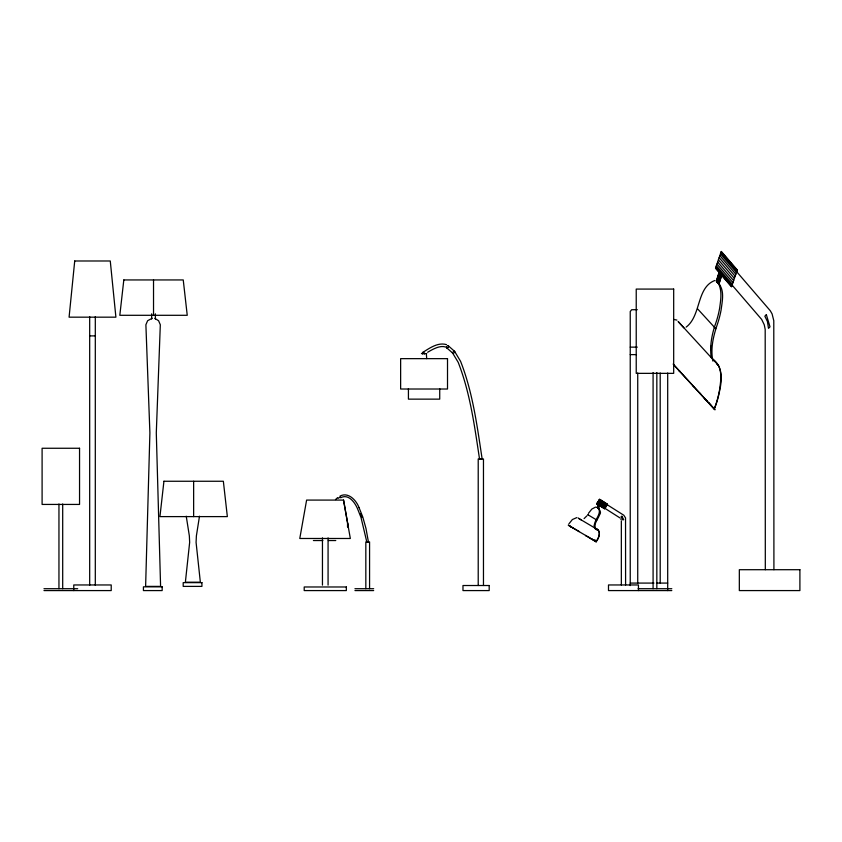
<?xml version="1.0" encoding="UTF-8"?>
<svg xmlns="http://www.w3.org/2000/svg" width="842" height="842" viewBox="0 0 842 842"><rect width="100%" height="100%" fill="white"/><g stroke="black" fill="none" stroke-linecap="round" stroke-linejoin="round"><path stroke-width="1.26" d="M347.536 526.924L347.536 523.082M710.785 350.304L711.016 346.167M594.378 525.892L594.494 524.777M199.491 516.199L196.386 535.88L196.081 542.374L200.354 582.201L185.377 582.201L189.65 542.374L189.345 535.88L186.24 516.199M595.704 529.239C589.905 522.472 604.767 513.104 597.136 507.316M721.983 274.503L718.931 284.122L718.573 283.722C722.341 291.353 720.678 300.341 719.594 308.425A98.914 97.735 -71.6 0 1 715.942 322.675C711.953 333.632 709.638 345.588 711.174 357.25M717.216 282.238C725.246 289.059 722.226 300.983 721.089 310.067A95.472 85.484 -71.9 0 1 717.384 324.275C713.374 335.937 710.259 348.83 712.932 361.123M448.407 346.851L448.439 346.009A1.326 0.905 -52.8 0 0 447.618 345.62M718.931 284.122L716.226 281.165L719.657 270.356M719.678 271.987L716.574 281.554L719.457 271.745M716.868 281.87L720.352 271.103M717.205 282.228L720.299 272.661M717.384 282.428L720.478 272.861M720.647 273.05L717.552 282.617L718.889 284.07L721.457 275.545M719.405 279.786L720.563 276.197M718.531 283.68L720.847 276.502M368.417 541.89L365.975 528.45L362.776 516.988L359.018 507.589M708.343 402.592L714.363 409.086L715.984 404.644A95.472 85.484 -71.9 0 0 719.689 390.446C722.236 379.184 722.741 365.575 711.953 358.45M599.462 504.337C594.705 507.958 603.293 510.231 599.472 515.051C597.894 519.503 592.863 524.492 595.883 529.334L595.441 529.071M594.431 540.711L594.873 540.027M594.957 528.081C601.746 529.681 599.472 537.775 596.147 541.711L594.673 540.838L595.052 540.132M597.073 507.273L598.988 504.053M597.241 507.379L599.157 504.158M597.388 507.463L599.304 504.242M597.641 507.61L599.557 504.39M597.725 507.663L598.388 508.052L597.725 507.663L599.641 504.442M598.23 507.958L599.483 505.8M598.315 508.021L599.662 505.905M568.908 523.871L572.371 519.535L576.907 517.567M588.4 513.388L591.852 509.052L595.589 507.094M596.715 503.79L599.578 499.264L607.492 504.274L604.63 508.8L596.715 503.79L604.672 508.726M448.312 345.809L454.606 351.367L460.574 361.323C472.794 392.467 477.119 425.915 482.119 458.785L481.782 458.974M594.494 540.732L596.083 541.669C598.188 538.459 600.925 533.491 598.157 529.944M586.906 515.82L584.095 518.598M335.484 499.58L337.642 497.622M686.156 327.117C701.302 315.718 696.271 287.448 714.869 280.481M422.642 352.493C429.546 348.199 437.935 342.02 446.534 344.641M338.189 498.338L340.305 496.948M427.631 352.261C433.093 349.041 440.029 345.178 445.429 346.978M339.979 496.117C348.346 491.591 356.387 500.401 359.071 507.684M340.621 497.78C348.178 493.601 354.535 501.832 357.387 508.379L361.018 517.525L366.838 542.101L368.175 541.89M481.508 459.048L479.603 459.206M152.213 318.223L147.613 320.728L145.887 324.77L149.897 432.883L145.613 586.39L160.59 586.39L156.296 432.883L160.317 324.77L158.591 320.728L154.865 318.392M581.096 519.851L578.243 518.146L597.883 529.797L596.441 529.692M596.725 529.607L598.009 529.871M673.821 319.434L676.915 320.097M426.357 353.587L426.694 358.65M637.299 309.677L631.626 309.74L630.237 311.551L630.237 585.579M89.684 335.895L95.304 335.895M630.237 347.136L637.299 347.136M421.453 353.587L426.694 353.587M630.237 354.619L636.478 354.619M313.403 540.543L322.865 540.543M328.338 540.543L335.769 540.543M630.237 583.085L653.96 583.085M656.455 583.085L667.695 583.085M43.973 588.705L77.685 588.705M354.945 588.705L373.669 588.705M638.099 588.705L671.811 588.705M43.973 590.579L111.218 590.579L111.218 584.958L73.77 584.958L73.77 590.579M354.945 590.579L373.669 590.579M671.811 590.579L608.492 590.579L608.492 584.958L638.447 584.958L638.447 590.579M570.297 526.355L571.508 527.103L568.245 525.145L573.486 528.281M588.316 515.009L587.737 514.662L596.841 520.072M570.16 526.271L573.549 528.281M594.568 540.796L591.179 538.785L594.62 540.796M601.377 501.116L600.893 500.832L601.893 501.432M599.188 508.536L597.988 507.821M572.423 527.608L579.17 531.607L572.349 527.608M592.315 539.459L585.558 535.459L589.463 537.722M588.653 537.249L592.379 539.459M578.664 531.365L586.064 535.701M596.147 541.711L593.221 539.964L596.094 541.68M599.525 499.348L607.44 504.347M599.388 499.569L607.303 504.568M607.198 504.737L623.796 515.23L625.532 517.914L625.595 584.958M599.157 499.927L607.071 504.937M598.862 500.401L606.777 505.4M598.515 500.948L606.429 505.947M598.146 501.527L606.061 506.537M597.778 502.116L605.693 507.116M597.431 502.663L605.345 507.663M597.136 503.127L605.051 508.136M604.924 508.336L620.007 517.946M596.904 503.495L604.819 508.494M446.576 347.704L452.617 353.03L458.185 362.313C470.278 393.193 474.562 426.378 479.53 458.974M718.131 365.102L678.147 321.528L683.904 327.864M697.65 308.93L715.774 328.717M704.312 398.203L715.037 409.833L714.226 408.928L715.847 404.497A98.903 97.735 -71.6 0 0 719.51 390.246C720.584 382.11 722.257 373.038 718.415 365.365M719.247 284.48L720.51 285.859M679.189 370.638L700.849 394.267M673.158 364.06L680.02 371.554M693.776 386.752L678.999 370.638M692.945 385.836L706.606 400.718M699.207 392.488L706.743 400.718M673.758 364.902L679.852 371.554M704.438 398.203L711.258 405.665M708.438 402.592L714.363 409.086M714.321 327.106L714.805 327.654M721.194 251.705L737.203 270.293M720.91 252.547L736.908 271.135M736.697 271.745L770.272 310.73L772.093 313.908L773.787 320.686L773.914 569.708M720.447 253.884L736.445 272.471M719.847 255.631L735.845 274.218M719.142 257.652L735.15 276.239M718.394 259.831L734.403 278.418M717.647 262.009L733.656 280.597M716.952 264.041L732.95 282.628M716.353 265.777L732.351 284.364M732.098 285.101L761.663 319.434L764.241 324.749L765.189 329.39L765.315 569.708M715.889 267.114L731.898 285.701M715.605 267.956L731.603 286.543M719.71 273.134L715.5 268.24L721.289 251.421L737.297 270.008L731.509 286.827L721.394 275.092M423.873 352.787L424.368 353.64M422.673 354.05L422.389 353.461A1.263 0.853 56.3 0 1 423.81 352.777M620.817 519.009L621.101 519.63M360.523 513.799L361.892 517.262M446.449 347.504L446.481 346.662A1.274 0.874 -52.8 0 1 446.628 346.367M343.504 500.085L350.335 538.48L299.784 538.48L306.614 500.085L343.589 500.085L348.43 527.745M667.695 373.006L667.695 590.579M660.202 373.006L660.202 583.085M656.834 372.553L656.834 588.705M653.087 372.553L653.087 588.705M637.731 373.006L637.731 583.085M621.343 520.851L621.343 584.958M483.466 585.516L483.466 458.974L478.214 458.974L478.214 585.516M439.724 388.688L439.724 399.14L408.423 399.14L408.423 388.688M369.575 588.705L369.575 541.89L365.828 541.89L365.828 588.705M328.075 537.87L328.075 585.106M322.454 537.87L322.454 585.106M193.639 481.256L193.639 516.609M155.391 313.845L155.391 319.013M153.528 279.944L153.528 315.297M151.644 313.845L151.644 319.013M95.304 316.634L95.304 585.316M89.684 316.634L89.684 585.316M62.697 503.979L62.697 588.705M58.951 503.979L58.951 588.705M424.305 353.64A1.263 0.853 56.3 0 1 424.347 353.935M448.407 346.893A1.326 0.905 -52.8 0 1 446.418 347.578M453.354 351.419A1.305 0.789 -39.1 0 1 454.68 352.019L454.564 352.282A1.305 0.789 -39.1 0 1 452.512 352.398M74.717 260.988L69.086 317.171L115.901 317.171L110.27 260.988L74.717 260.988M123.816 279.944L119.817 315.297L187.24 315.297L183.24 279.944L123.816 279.944M163.927 481.256L159.938 516.609L227.351 516.609L223.351 481.256L163.927 481.256M766.357 314.676L764.852 316.203L767.43 321.518L768.504 328.359L770.009 326.843L766.357 314.676M621.859 516.293L621.112 516.704L622.922 519.977L623.659 519.567L621.859 516.293M673.684 289.08L636.226 289.08L636.226 373.353L673.684 373.353L673.684 289.08M447.512 358.65L400.634 358.65L400.634 389.015L447.512 389.015L447.512 358.65M79.548 448.26L42.1 448.26L42.1 504.432L79.548 504.432L79.548 448.26M799.9 569.708L739.329 569.708L739.329 590.579L799.9 590.579L799.9 569.708M201.922 582.643L183.198 582.643L183.198 586.39L201.922 586.39L201.922 582.643M489.191 585.516L462.974 585.516L462.974 590.579L489.191 590.579L489.191 585.516M162.159 586.832L143.424 586.832L143.424 590.579L162.159 590.579L162.159 586.832M346.336 586.979L304.204 586.979L304.204 590.579L346.336 590.579L346.336 586.979M717.152 364.049L717.805 364.786L717.152 364.049"/></g></svg>
